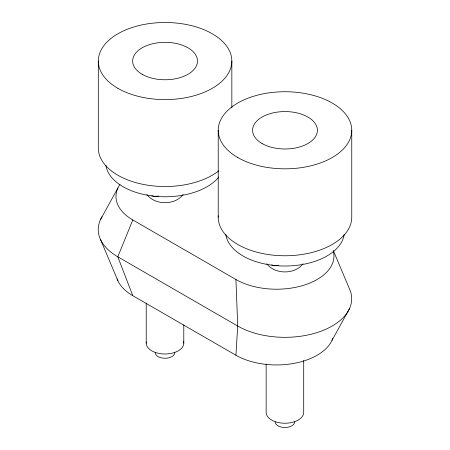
<?xml version="1.0" encoding="UTF-8"?>
<svg xmlns="http://www.w3.org/2000/svg" width="450" height="450" viewBox="0 0 450 450"><rect width="100%" height="100%" fill="white"/><g stroke="black" fill="none" stroke-linecap="round" stroke-linejoin="round"><path stroke-width="0.67" d="M332.792 338.439A57.42 33.154 0 0 1 293.057 363.549A57.42 33.154 0 0 1 235.929 355.241L237.718 326.036L235.929 279.501L132.801 219.96A57.42 33.154 0 0 1 119.948 184.41M132.801 219.96L117.793 256.798L132.801 295.701L235.929 355.241M100.513 219.566L117.939 187.937M331.999 340.38L349.425 308.756M183.15 194.479C175.174 205.425 154.845 205.425 146.863 194.479M303.075 263.711C295.093 274.657 274.764 274.657 266.782 263.711M158.518 195.981L154.491 196.56L151.723 195.705M278.438 265.213L274.41 265.793L271.648 264.938M333.36 250.706L349.425 288.799A66.769 38.548 0 0 1 318.313 332.162A66.769 38.548 0 0 1 237.718 326.036L117.793 256.798A66.769 38.548 0 0 1 102.032 216.737M100.513 239.518L117.939 280.839M351.759 130.286L351.759 217.215A66.769 38.548 0 0 1 283.838 255.757A66.769 38.548 0 0 1 218.261 215.876M303.711 360.473L303.711 412.391A18.782 10.845 0 0 1 284.929 423.236A18.782 10.845 0 0 1 266.147 412.391L266.147 363.977M231.84 61.048L231.84 108.017M218.222 130.286L218.222 217.215M183.791 324.911L183.791 343.153M146.222 303.165L146.222 343.153M98.302 61.048L98.302 147.977A66.769 38.548 0 0 0 144.27 184.607A66.769 38.548 0 0 0 218.874 170.803M132.801 295.701A57.42 33.154 0 0 1 117.146 278.899M333.208 250.734A57.42 33.154 0 0 1 302.709 285.564A57.42 33.154 0 0 1 235.929 279.501M344.154 234.501A59.355 34.267 0 0 1 284.991 266.017A59.355 34.267 0 0 1 225.827 234.501M294.733 421.841A9.804 5.659 0 0 1 284.929 427.5A9.804 5.659 0 0 1 275.124 421.841M218.857 177.002A59.355 34.267 0 0 1 154.553 196.239A59.355 34.267 0 0 1 105.907 165.263M183.561 341.454A18.782 10.845 0 0 1 165.504 353.998A18.782 10.845 0 0 1 146.329 342.022M174.814 352.603A9.804 5.659 0 0 1 165.009 358.262A9.804 5.659 0 0 1 155.205 352.603M237.78 157.539A66.769 38.548 0 0 0 349.487 140.259A66.769 38.548 0 0 0 267.711 93.049A66.769 38.548 0 0 0 237.78 157.539M262.069 143.516A32.417 18.714 0 0 0 316.305 135.129A32.417 18.714 0 0 0 276.604 112.207A32.417 18.714 0 0 0 262.069 143.516M117.861 88.307A66.769 38.548 0 0 0 229.567 71.027A66.769 38.548 0 0 0 147.791 23.816A66.769 38.548 0 0 0 117.861 88.307M142.149 74.284A32.417 18.714 0 0 0 196.386 65.891A32.417 18.714 0 0 0 156.679 42.969A32.417 18.714 0 0 0 142.149 74.284"/></g></svg>
